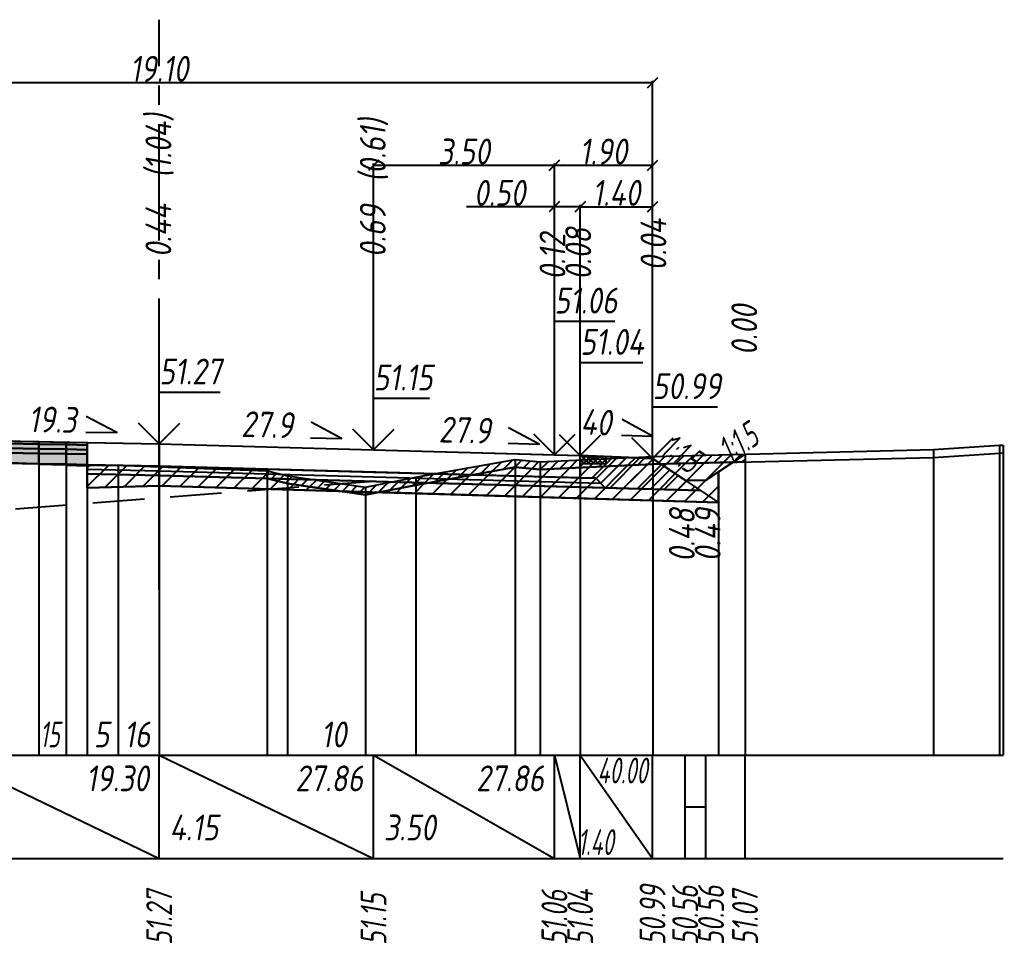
# Model space of a CAD drawing. Extents: x -717 to 1451, y -133302 to 233.
# Drawn here: x 159.7 to 254.9, y -83175.2 to -83085.9 of the extents above; entities that cross this region are included whole.
import ezdxf
from ezdxf.enums import TextEntityAlignment as Align

# ---------------------------------------------------------------- set-up
doc = ezdxf.new("R2010")
doc.units = 0
doc.linetypes.add('осевая2', pattern=[1.125, 0.75, -0.125, 0.125, -0.125])
doc.linetypes.add('штриховая', pattern=[0.75, 0.5, -0.25])
for name, color, linetype in [('Интерполированный поперечник', 2, 'Continuous'), ('Код_514', 1, 'Continuous'), ('Контур_0', 7, 'Continuous'), ('Контур_2521', 7, 'Continuous'), ('Контур_2564', 7, 'Continuous'), ('Контур_2660', 7, 'Continuous'), ('Контур_2665', 7, 'Continuous'), ('Контур_400', 7, 'Continuous'), ('Контур_508', 7, 'Continuous'), ('Контур_512', 7, 'Continuous'), ('Контур_513', 7, 'Continuous'), ('Красный поперечник', 1, 'Continuous'), ('Объём_2501', 7, 'Continuous'), ('Объём_2564', 7, 'Continuous'), ('Объём_2650', 7, 'Continuous'), ('Объём_2660', 7, 'Continuous'), ('Объём_2661', 7, 'Continuous'), ('Объём_2662', 7, 'Continuous'), ('Объём_2663', 7, 'Continuous'), ('Объём_2664', 7, 'Continuous'), ('Объём_2665', 7, 'Continuous'), ('Объём_2666', 7, 'Continuous'), ('Объём_2753', 7, 'Continuous'), ('Ось', 1, 'осевая2'), ('Откосы', 7, 'Continuous'), ('Отметки покрытия', 7, 'Continuous'), ('Рабочие отметки', 7, 'Continuous'), ('Рабочие отметки доп.', 7, 'Continuous'), ('Слои выравнивания', 7, 'Continuous'), ('Таблица', 7, 'Continuous'), ('Уклоны проезжей части', 7, 'Continuous'), ('Черный поперечник', 3, 'Continuous')]:
    doc.layers.add(name, color=color, linetype=linetype)
for name, color, linetype, true_color in [('Контур_2540', 2, 'Continuous', 0xffff00), ('Контур_2560', 2, 'Continuous', 0xffff00), ('Контур_2561', 7, 'Continuous', 0xff8040), ('Контур_2562', 3, 'Continuous', 0x00ff00), ('Контур_2563', 7, 'Continuous', 0xff8000), ('Контур_2570', 7, 'Continuous', 0x80ff00), ('Контур_2725', 7, 'Continuous', 0x323232), ('Контур_2736', 4, 'Continuous', 0x00ffff), ('Контур_2760', 7, 'Continuous', 0x323232), ('Контур_2761', 7, 'Continuous', 0x323232), ('Контур_2762', 7, 'Continuous', 0x323232), ('Контур_2763', 7, 'Continuous', 0x323232), ('Контур_2764', 7, 'Continuous', 0x323232), ('Контур_2765', 7, 'Continuous', 0x323232), ('Контур_402', 7, 'Continuous', 0xff6464), ('Контур_703', 4, 'Continuous', 0x00ffff), ('Контур_707', 4, 'Continuous', 0x00ffff), ('Контур_720', 131, 'Continuous', 0xaaffff), ('Объём_2500', 7, 'Continuous', 0xc0c0c0), ('Объём_2520', 7, 'Continuous', 0x80ffff), ('Объём_2540', 2, 'Continuous', 0xffff00), ('Объём_2560', 2, 'Continuous', 0xffff00), ('Объём_2561', 7, 'Continuous', 0xff8040), ('Объём_2562', 3, 'Continuous', 0x00ff00), ('Объём_2563', 7, 'Continuous', 0xff8000), ('Объём_2570', 7, 'Continuous', 0x80ff00), ('Объём_2580', 3, 'Continuous', 0x00ff00), ('Объём_2600', 7, 'Continuous', 0x808000), ('Объём_2746', 2, 'Continuous', 0xffff00)]:
    doc.layers.add(name, color=color, linetype=linetype, true_color=true_color)
doc.styles.get("Standard").update_dxf_attribs({"font": 'txt', "height": 2.5})
doc.styles.add('М', font='romand.shx', dxfattribs={"width": 0.8, "oblique": 10, "height": 2.5})
doc.dimstyles.get("Standard").update_dxf_attribs({"dimtxt": 0.18, "dimasz": 0.18, "dimexe": 0.18, "dimexo": 0.0625, "dimgap": 0.09, "dimtad": 0, "dimtih": 1, "dimtoh": 1, "dimdec": 4, "dimzin": 0, "dimdsep": 46, "dimtxsty": 'Standard', "dimcen": 0.09, "dimadec": 0, "dimazin": 0, "dimtfac": 1, "dimtdec": 4, "dimtofl": 0, "dimtmove": 0, "dimatfit": 3, "dimfxl": 1, "dimtolj": 1, "dimtzin": 0, "dimarcsym": 0})

# ---------------------------------------------------------------- blocks, each defined once
blk = doc.blocks.new('_Oblique')
at = {"color": 0, "linetype": 'ByBlock', "lineweight": -2}
blk.add_line((-0.5, -0.5), (0.5, 0.5), dxfattribs=at)
blk = doc.blocks.new('*D3299')
at = {"color": 0, "lineweight": -2, "transparency": 16777216}
for p, q in [((213.96, -83128.023), (213.96, -83103.77)), ((213.96, -83103.95), (220.96, -83103.95)), ((220.96, -83128.303), (220.96, -83103.77))]:
    blk.add_line(p, q, dxfattribs=at)
at = {"layer": 'Defpoints', "color": 0, "transparency": 16777216}
for p in [(220.96, -83103.95), (213.96, -83128.086), (220.96, -83128.366)]:
    blk.add_point(p, dxfattribs=at)
at = {"color": 0, "lineweight": -2, "transparency": 16777216, "rotation": 180}
blk.add_blockref('_Oblique', (213.96, -83103.95), dxfattribs=at)
at = {"color": 0, "lineweight": -2, "transparency": 16777216}
blk.add_blockref('_Oblique', (220.96, -83103.95), dxfattribs=at)
at = {"color": 0, "transparency": 16777216, "insert": (217.46, -83102.61), "char_height": 2.5, "width": 0.69, "attachment_point": 5, "style": 'М'}
blk.add_mtext('\\A1;1.40', dxfattribs=at)
blk = doc.blocks.new('*D3301')
at = {"color": 0, "lineweight": -2, "transparency": 16777216}
for p, q in [((211.46, -83103.95), (202.94, -83103.95)), ((211.46, -83127.954), (211.46, -83103.77)), ((213.96, -83103.95), (211.46, -83103.95)), ((213.96, -83128.023), (213.96, -83103.77))]:
    blk.add_line(p, q, dxfattribs=at)
at = {"layer": 'Defpoints', "color": 0, "transparency": 16777216}
for p in [(213.96, -83103.95), (211.46, -83128.016), (213.96, -83128.086)]:
    blk.add_point(p, dxfattribs=at)
at = {"color": 0, "lineweight": -2, "transparency": 16777216, "rotation": 180}
blk.add_blockref('_Oblique', (211.46, -83103.95), dxfattribs=at)
at = {"color": 0, "lineweight": -2, "transparency": 16777216}
blk.add_blockref('_Oblique', (213.96, -83103.95), dxfattribs=at)
at = {"color": 0, "transparency": 16777216, "insert": (206.166, -83102.61), "char_height": 2.5, "width": 0.72, "attachment_point": 5, "style": 'М'}
blk.add_mtext('\\A1;0.50', dxfattribs=at)
blk = doc.blocks.new('*D3303')
at = {"color": 0, "lineweight": -2, "transparency": 16777216}
for p, q in [((193.96, -83127.466), (193.96, -83099.77)), ((211.46, -83099.95), (193.96, -83099.95)), ((211.46, -83127.954), (211.46, -83099.77))]:
    blk.add_line(p, q, dxfattribs=at)
at = {"layer": 'Defpoints', "color": 0, "transparency": 16777216}
for p in [(193.96, -83099.95), (193.96, -83127.529), (211.46, -83128.016)]:
    blk.add_point(p, dxfattribs=at)
at = {"color": 0, "lineweight": -2, "transparency": 16777216, "rotation": 180}
blk.add_blockref('_Oblique', (193.96, -83099.95), dxfattribs=at)
at = {"color": 0, "lineweight": -2, "transparency": 16777216}
blk.add_blockref('_Oblique', (211.46, -83099.95), dxfattribs=at)
at = {"color": 0, "transparency": 16777216, "insert": (202.71, -83098.61), "char_height": 2.5, "width": 0.75, "attachment_point": 5, "style": 'М'}
blk.add_mtext('\\A1;3.50', dxfattribs=at)
blk = doc.blocks.new('*D3304')
at = {"color": 0, "lineweight": -2, "transparency": 16777216}
for p, q in [((211.46, -83127.954), (211.46, -83099.77)), ((220.96, -83099.95), (211.46, -83099.95)), ((220.96, -83128.303), (220.96, -83099.77))]:
    blk.add_line(p, q, dxfattribs=at)
at = {"layer": 'Defpoints', "color": 0, "transparency": 16777216}
for p in [(211.46, -83099.95), (211.46, -83128.016), (220.96, -83128.366)]:
    blk.add_point(p, dxfattribs=at)
at = {"color": 0, "lineweight": -2, "transparency": 16777216, "rotation": 180}
blk.add_blockref('_Oblique', (211.46, -83099.95), dxfattribs=at)
at = {"color": 0, "lineweight": -2, "transparency": 16777216}
blk.add_blockref('_Oblique', (220.96, -83099.95), dxfattribs=at)
at = {"color": 0, "transparency": 16777216, "insert": (216.21, -83098.61), "char_height": 2.5, "width": 0.69, "attachment_point": 5, "style": 'М'}
blk.add_mtext('\\A1;1.90', dxfattribs=at)
blk = doc.blocks.new('*D3306')
at = {"color": 0, "lineweight": -2, "transparency": 16777216}
for p, q in [((125.46, -83126.382), (125.46, -83091.77)), ((220.96, -83128.303), (220.96, -83091.77)), ((125.46, -83091.95), (220.96, -83091.95))]:
    blk.add_line(p, q, dxfattribs=at)
at = {"layer": 'Defpoints', "color": 0, "transparency": 16777216}
for p in [(220.96, -83091.95), (125.46, -83126.444), (220.96, -83128.366)]:
    blk.add_point(p, dxfattribs=at)
at = {"color": 0, "lineweight": -2, "transparency": 16777216, "rotation": 180}
blk.add_blockref('_Oblique', (125.46, -83091.95), dxfattribs=at)
at = {"color": 0, "lineweight": -2, "transparency": 16777216}
blk.add_blockref('_Oblique', (220.96, -83091.95), dxfattribs=at)
at = {"color": 0, "transparency": 16777216, "insert": (173.21, -83090.61), "char_height": 2.5, "width": 0.81, "attachment_point": 5, "style": 'М'}
blk.add_mtext('\\A1;19.10', dxfattribs=at)

msp = doc.modelspace()

# ---------------------------------------------------------------- hatches: boundary and pattern name
h = msp.add_hatch()
h.set_pattern_fill('ANSI37', color=256, scale=0.1)
h.set_pattern_definition([(45, (215.2104, -83128.2737), (-0.22451, 0.22451), []), (135, (215.2104, -83128.2737), (-0.22451, -0.22451), [])])
h.paths.add_polyline_path([(213.96, -83128.024), (213.96, -83128.777), (216.466, -83128.777), (216.461, -83128.123), (215.203, -83128.274)])
at = {"layer": 'Объём_2563'}
h = msp.add_hatch(dxfattribs=at)
h.set_pattern_fill('ANSI31', color=256, scale=0.3)
h.paths.add_polyline_path([(215.46, -83130.215), (213.96, -83130.173), (213.96, -83128.777), (216.466, -83128.777), (216.461, -83128.123), (220.96, -83128.303), (225.601, -83131.398), (216.386, -83131.141)])
at = {"layer": 'Объём_2570'}
h = msp.add_hatch(dxfattribs=at)
h.set_pattern_fill('ANSI31', color=256, scale=0.2)
h.paths.add_polyline_path([(229.918, -83128.637), (221.005, -83128.85), (210.099, -83129.374), (207.656, -83129.161), (198.043, -83130.875), (193.166, -83131.834), (185.641, -83130.732), (183.665, -83130.243), (183.665, -83129.493), (185.641, -83129.982), (193.166, -83131.084), (198.043, -83130.125), (207.656, -83128.411), (210.099, -83128.624), (221.005, -83128.1), (229.918, -83127.887)])
at = {"layer": 'Объём_2600'}
h = msp.add_hatch(dxfattribs=at)
h.set_pattern_fill('HONEY', color=5, scale=0.3)
h.paths.add_polyline_path([(228.751, -83128.665), (229.918, -83127.887), (229.918, -83128.637)])
h = msp.add_hatch(dxfattribs=at)
h.set_pattern_fill('ANSI31', color=6, scale=0.4)
h.paths.add_polyline_path([(210.099, -83129.374), (221.005, -83128.85), (228.751, -83128.665), (227.348, -83129.6), (227.348, -83132.562), (194.479, -83131.576), (198.043, -83130.875), (207.656, -83129.161)])
h = msp.add_hatch(dxfattribs=at)
h.set_pattern_fill('ANSI31', color=6, scale=0.4)
h.paths.add_polyline_path([(166.251, -83131.147), (166.251, -83128.993), (169.237, -83128.959), (173.21, -83129.106), (173.21, -83130.938)])
h = msp.add_hatch(dxfattribs=at)
h.set_pattern_fill('ANSI31', color=6, scale=0.4)
h.paths.add_polyline_path([(173.21, -83130.938), (173.21, -83129.106), (183.665, -83129.493), (183.665, -83130.243), (185.641, -83130.732), (190.613, -83131.46)])
h = msp.add_hatch(dxfattribs=at)
h.set_pattern_fill('HONEY', color=5, scale=0.3)
h.paths.add_polyline_path([(193.166, -83131.834), (190.613, -83131.46), (194.479, -83131.576)])
at = {"layer": 'Слои выравнивания'}
for color, points in [(2, [(134.96, -83126.15), (134.96, -83126.4), (161.57, -83126.913), (161.57, -83126.663)]), (3, [(134.96, -83126.4), (134.96, -83126.85), (161.57, -83127.363), (161.57, -83126.913)]), (4, [(134.96, -83126.85), (134.96, -83127.3), (161.57, -83127.813), (161.57, -83127.363)]), (2, [(161.57, -83126.663), (164.202, -83126.714), (164.202, -83126.964), (161.57, -83126.913)]), (3, [(161.57, -83126.913), (164.202, -83126.964), (164.202, -83127.414), (161.57, -83127.363)]), (2, [(164.202, -83126.714), (166.251, -83126.754), (166.251, -83127.004), (164.202, -83126.964)]), (3, [(164.202, -83126.964), (166.251, -83127.004), (166.251, -83127.454), (164.202, -83127.414)]), (5, [(134.96, -83127.3), (134.96, -83128.3), (161.57, -83128.813), (161.57, -83127.813)]), (4, [(161.57, -83127.363), (164.202, -83127.414), (164.202, -83127.864), (161.57, -83127.813)]), (5, [(161.57, -83127.813), (164.202, -83127.864), (164.202, -83128.864), (161.57, -83128.813)]), (4, [(164.202, -83127.414), (166.251, -83127.454), (166.251, -83127.904), (164.202, -83127.864)]), (5, [(164.202, -83127.864), (166.251, -83127.904), (166.251, -83128.904), (164.202, -83128.864)]), (7, [(161.57, -83128.813), (164.202, -83128.864), (164.202, -83128.914), (161.57, -83128.863)]), (7, [(164.202, -83128.864), (166.251, -83128.904), (166.251, -83128.954), (164.202, -83128.914)]), (6, [(164.202, -83128.914), (166.251, -83128.954), (166.251, -83129.004), (164.202, -83128.964)])]:
    msp.add_hatch(color=color, dxfattribs=at).paths.add_polyline_path(points)

# ---------------------------------------------------------------- linework, layer by layer
msp.add_lwpolyline([(213.96, -83128.024), (213.96, -83128.777), (216.466, -83128.777), (216.461, -83128.123), (215.203, -83128.274), (213.96, -83128.024)])
at = {"layer": 'Интерполированный поперечник', "linetype": 'штриховая', "ltscale": 10, "flags": 128}
msp.add_lwpolyline([(84.532, -83138.926), (193.96, -83130.495)], dxfattribs=at)
at = {"layer": 'Код_514'}
for p, q in [((152.46, -83157), (173.21, -83167)), ((173.21, -83167), (173.21, -83157)), ((173.21, -83157), (193.96, -83167)), ((193.96, -83167), (193.96, -83157)), ((193.96, -83157), (211.46, -83167)), ((211.46, -83167), (211.46, -83157)), ((211.46, -83157), (213.96, -83167)), ((213.96, -83167), (213.96, -83157)), ((213.96, -83157), (220.96, -83167)), ((220.96, -83167), (220.96, -83157)), ((224.127, -83167), (224.127, -83157)), ((226.127, -83167), (226.127, -83157)), ((229.918, -83167), (229.918, -83157)), ((224.127, -83162), (226.127, -83162))]:
    msp.add_line(p, q, dxfattribs=at)
at = {"layer": 'Контур_0', "color": 18, "true_color": 0x000000, "flags": 128}
for points in [[(166.251, -83126.754), (173.21, -83126.888), (173.21, -83129.038), (166.251, -83128.904), (166.251, -83126.754), (166.251, -83126.754)], [(193.96, -83127.466), (213.96, -83128.023), (213.96, -83130.173), (173.21, -83129.038), (173.21, -83126.888), (193.96, -83127.466), (193.96, -83127.466)], [(166.251, -83128.904), (173.21, -83129.038), (173.21, -83129.938), (166.251, -83129.804), (166.251, -83128.904), (166.251, -83128.904)], [(193.96, -83129.616), (215.46, -83130.215), (216.386, -83131.141), (173.21, -83129.938), (173.21, -83129.038), (193.96, -83129.616), (193.96, -83129.616)], [(213.96, -83130.173), (215.46, -83130.215), (216.386, -83131.141), (225.601, -83131.398)]]:
    msp.add_lwpolyline(points, dxfattribs=at)
at = {"layer": 'Контур_2521', "color": 18, "true_color": 0x000000, "flags": 128}
for points in [[(166.251, -83129.354), (173.21, -83129.488)], [(173.21, -83129.488), (215.923, -83130.678)]]:
    msp.add_lwpolyline(points, dxfattribs=at)
at = {"layer": 'Контур_2540', "flags": 128}
for points in [[(166.251, -83129.804), (173.21, -83129.938), (173.21, -83130.938), (166.251, -83131.147), (166.251, -83129.804), (166.251, -83129.804)], [(173.21, -83130.938), (173.21, -83129.938), (225.601, -83131.398), (227.348, -83132.562), (173.21, -83130.938), (173.21, -83130.938)]]:
    msp.add_lwpolyline(points, dxfattribs=at)
at = {"layer": 'Контур_2560', "flags": 128}
msp.add_lwpolyline([(213.96, -83128.023), (220.96, -83128.303), (220.96, -83128.303), (220.96, -83128.303)], dxfattribs=at)
at = {"layer": 'Контур_2561', "flags": 128}
msp.add_lwpolyline([(213.96, -83128.023), (213.96, -83128.023), (220.96, -83128.303), (220.96, -83128.303), (213.96, -83128.023)], dxfattribs=at)
at = {"layer": 'Контур_2562', "flags": 128}
msp.add_lwpolyline([(220.96, -83128.303), (220.96, -83128.303), (220.96, -83128.303), (220.96, -83128.303), (220.96, -83128.303)], dxfattribs=at)
at = {"layer": 'Контур_2563', "flags": 128}
msp.add_lwpolyline([(215.46, -83130.215), (213.96, -83130.173), (213.96, -83128.023), (220.96, -83128.303), (225.601, -83131.398), (216.386, -83131.141), (215.46, -83130.215), (215.46, -83130.215)], dxfattribs=at)
at = {"layer": 'Контур_2564', "flags": 128}
msp.add_lwpolyline([(213.96, -83128.023), (220.96, -83128.303)], dxfattribs=at)
at = {"layer": 'Контур_2570', "flags": 128}
msp.add_lwpolyline([(84.532, -83135.14), (97.372, -83129.417), (97.372, -83128.667), (115.223, -83127.555), (117.646, -83127.399), (120.967, -83127.456), (143.49, -83128.108), (146.079, -83128.22), (166.251, -83128.993), (169.237, -83128.959), (173.21, -83129.106), (183.665, -83129.493), (183.665, -83130.243), (185.641, -83130.732), (193.166, -83131.834), (198.043, -83130.875), (207.656, -83129.161), (210.099, -83129.374), (221.005, -83128.85), (248.156, -83128.2), (254.532, -83127.776), (254.918, -83127.758)], dxfattribs=at)
at = {"layer": 'Контур_2660', "flags": 128}
for points in [[(166.251, -83131.147), (173.21, -83130.938)], [(173.21, -83130.938), (227.348, -83132.562)]]:
    msp.add_lwpolyline(points, dxfattribs=at)
at = {"layer": 'Контур_2665', "flags": 128}
msp.add_lwpolyline([(220.96, -83128.303), (220.96, -83128.303)], dxfattribs=at)
at = {"layer": 'Контур_2725', "flags": 128}
msp.add_lwpolyline([(132.46, -83128.252), (134.96, -83128.3), (143.49, -83128.464), (146.079, -83128.514), (152.46, -83128.638), (161.57, -83128.813), (161.57, -83128.863), (164.202, -83128.914), (164.202, -83128.964), (166.251, -83129.004)], dxfattribs=at)
at = {"layer": 'Контур_2736', "flags": 128}
msp.add_lwpolyline([(220.96, -83128.303), (220.96, -83128.303)], dxfattribs=at)
at = {"layer": 'Контур_2760', "flags": 128}
msp.add_lwpolyline([(134.96, -83126.15), (134.96, -83126.15), (143.49, -83126.314), (146.079, -83126.364), (152.46, -83126.488), (161.57, -83126.663), (164.202, -83126.714), (166.251, -83126.754)], dxfattribs=at)
at = {"layer": 'Контур_2761', "flags": 128}
msp.add_lwpolyline([(134.96, -83126.4), (143.49, -83126.564), (146.079, -83126.614), (152.46, -83126.738), (161.57, -83126.913), (164.202, -83126.964), (166.251, -83127.004)], dxfattribs=at)
at = {"layer": 'Контур_2762', "flags": 128}
msp.add_lwpolyline([(134.96, -83126.85), (143.49, -83127.014), (146.079, -83127.064), (152.46, -83127.188), (161.57, -83127.363), (164.202, -83127.414), (166.251, -83127.454)], dxfattribs=at)
at = {"layer": 'Контур_2763', "flags": 128}
msp.add_lwpolyline([(134.96, -83127.3), (143.49, -83127.464), (146.079, -83127.514), (152.46, -83127.638), (161.57, -83127.813), (164.202, -83127.864), (166.251, -83127.904)], dxfattribs=at)
at = {"layer": 'Контур_2764', "flags": 128}
msp.add_lwpolyline([(161.57, -83128.813), (164.202, -83128.864), (166.251, -83128.904)], dxfattribs=at)
at = {"layer": 'Контур_2765', "flags": 128}
msp.add_lwpolyline([(164.202, -83128.914), (166.251, -83128.954)], dxfattribs=at)
at = {"layer": 'Контур_400', "flags": 128}
for points in [[(134.96, -83126.15), (134.96, -83126.15), (134.96, -83126.15), (134.96, -83126.15), (134.96, -83126.15), (134.96, -83126.15), (134.96, -83126.15), (152.46, -83126.488), (173.21, -83126.888)], [(173.21, -83126.888), (193.96, -83127.466), (211.46, -83127.954), (211.46, -83127.954), (211.46, -83127.954), (211.46, -83127.954), (211.46, -83127.954), (211.46, -83127.954), (213.96, -83128.023)]]:
    msp.add_lwpolyline(points, dxfattribs=at)
at = {"layer": 'Контур_402', "flags": 128}
msp.add_lwpolyline([(116.053, -83132.653), (132.46, -83132.16), (132.46, -83128.252), (161.57, -83128.813), (161.57, -83128.863), (164.202, -83128.914), (164.202, -83128.964), (166.251, -83129.004), (166.251, -83131.147), (173.21, -83130.938), (227.348, -83132.562)], dxfattribs=at)
at = {"layer": 'Контур_508', "flags": 128}
msp.add_lwpolyline([(109.532, -83137), (116.053, -83132.653), (132.46, -83132.16), (132.46, -83128.252), (161.57, -83128.813), (161.57, -83128.863), (164.202, -83128.914), (164.202, -83128.964), (166.251, -83129.004), (166.251, -83131.147), (173.21, -83130.938), (227.348, -83132.562), (227.348, -83129.6), (229.918, -83127.887)], dxfattribs=at)
at = {"layer": 'Контур_512', "flags": 128}
msp.add_lwpolyline([(166.251, -83131.147), (173.21, -83130.938), (227.348, -83132.562), (227.348, -83129.6), (229.918, -83127.887)], dxfattribs=at)
at = {"layer": 'Контур_513', "flags": 128}
msp.add_lwpolyline([(109.532, -83137), (116.053, -83132.653), (132.46, -83132.16), (132.46, -83128.252), (161.57, -83128.813), (161.57, -83128.863), (164.202, -83128.914), (164.202, -83128.964), (166.251, -83129.004), (166.251, -83131.147), (173.21, -83130.938), (227.348, -83132.562), (227.348, -83129.6), (229.918, -83127.887)], dxfattribs=at)
at = {"layer": 'Контур_703', "flags": 128}
for points in [[(220.96, -83128.303), (220.96, -83128.303)], [(220.96, -83128.303), (224.127, -83130.414)], [(220.96, -83128.303), (224.127, -83130.414)]]:
    msp.add_lwpolyline(points, dxfattribs=at)
at = {"layer": 'Контур_707', "flags": 128}
for points in [[(226.127, -83130.414), (229.294, -83128.303), (229.294, -83128.303), (229.918, -83127.887)], [(229.294, -83128.303), (229.294, -83128.303), (229.918, -83127.887)], [(226.127, -83130.414), (229.294, -83128.303)]]:
    msp.add_lwpolyline(points, dxfattribs=at)
at = {"layer": 'Контур_720', "flags": 128}
msp.add_lwpolyline([(224.127, -83130.414), (226.127, -83130.414)], dxfattribs=at)
at = {"layer": 'Красный поперечник'}
for p, q in [((152.46, -83126.488), (173.21, -83126.888)), ((173.21, -83126.888), (193.96, -83127.466)), ((193.96, -83127.466), (211.46, -83127.954)), ((211.46, -83127.954), (213.96, -83128.023)), ((226.127, -83130.414), (229.918, -83127.887)), ((229.918, -83127.887), (229.918, -83157)), ((213.96, -83128.023), (220.96, -83128.303)), ((220.96, -83128.303), (224.127, -83130.414)), ((227.348, -83129.6), (227.348, -83157)), ((224.127, -83130.414), (226.127, -83130.414)), ((166.251, -83131.147), (166.251, -83157)), ((173.21, -83130.938), (173.21, -83157)), ((227.348, -83132.562), (227.348, -83157))]:
    msp.add_line(p, q, dxfattribs=at)
at = {"layer": 'Объём_2500', "color": 18, "true_color": 0x000000, "flags": 128}
for points in [[(166.251, -83126.754), (173.21, -83126.888), (173.21, -83129.038), (166.251, -83128.904), (166.251, -83126.754), (166.251, -83126.754)], [(193.96, -83127.466), (213.96, -83128.023), (213.96, -83130.173), (173.21, -83129.038), (173.21, -83126.888), (193.96, -83127.466), (193.96, -83127.466)]]:
    msp.add_lwpolyline(points, dxfattribs=at)
at = {"layer": 'Объём_2501', "flags": 128}
for points in [[(134.96, -83126.15), (134.96, -83126.15), (134.96, -83126.15), (134.96, -83126.15), (134.96, -83126.15), (134.96, -83126.15), (134.96, -83126.15), (152.46, -83126.488), (173.21, -83126.888)], [(173.21, -83126.888), (193.96, -83127.466), (211.46, -83127.954), (211.46, -83127.954), (211.46, -83127.954), (211.46, -83127.954), (211.46, -83127.954), (211.46, -83127.954), (213.96, -83128.023)]]:
    msp.add_lwpolyline(points, dxfattribs=at)
at = {"layer": 'Объём_2520', "color": 250, "flags": 128}
for points in [[(166.251, -83128.904), (173.21, -83129.038), (173.21, -83129.938), (166.251, -83129.804), (166.251, -83128.904), (166.251, -83128.904)], [(193.96, -83129.616), (215.46, -83130.215), (216.386, -83131.141), (173.21, -83129.938), (173.21, -83129.038), (193.96, -83129.616), (193.96, -83129.616)]]:
    msp.add_lwpolyline(points, dxfattribs=at)
at = {"layer": 'Объём_2540', "flags": 128}
for points in [[(166.251, -83129.804), (173.21, -83129.938), (173.21, -83130.938), (166.251, -83131.147), (166.251, -83129.804), (166.251, -83129.804)], [(173.21, -83130.938), (173.21, -83129.938), (225.601, -83131.398), (227.348, -83132.562), (173.21, -83130.938), (173.21, -83130.938)]]:
    msp.add_lwpolyline(points, dxfattribs=at)
at = {"layer": 'Объём_2560', "flags": 128}
msp.add_lwpolyline([(213.96, -83128.023), (220.96, -83128.303), (220.96, -83128.303), (220.96, -83128.303)], dxfattribs=at)
at = {"layer": 'Объём_2561', "flags": 128}
msp.add_lwpolyline([(213.96, -83128.023), (213.96, -83128.023), (220.96, -83128.303), (220.96, -83128.303), (213.96, -83128.023)], dxfattribs=at)
at = {"layer": 'Объём_2562', "flags": 128}
msp.add_lwpolyline([(220.96, -83128.303), (220.96, -83128.303), (220.96, -83128.303), (220.96, -83128.303), (220.96, -83128.303)], dxfattribs=at)
at = {"layer": 'Объём_2563', "color": 250, "flags": 128}
msp.add_lwpolyline([(215.46, -83130.215), (213.96, -83130.173), (213.96, -83128.777), (216.466, -83128.777), (216.461, -83128.123), (220.96, -83128.303), (225.601, -83131.398), (216.386, -83131.141), (215.46, -83130.215), (215.46, -83130.215)], dxfattribs=at)
at = {"layer": 'Объём_2564', "flags": 128}
msp.add_lwpolyline([(213.96, -83128.023), (220.96, -83128.303)], dxfattribs=at)
at = {"layer": 'Объём_2570', "flags": 128}
msp.add_lwpolyline([(229.918, -83128.637), (221.005, -83128.85), (210.099, -83129.374), (207.656, -83129.161), (198.043, -83130.875), (193.166, -83131.834), (185.641, -83130.732), (183.665, -83130.243), (183.665, -83129.493), (185.641, -83129.982), (193.166, -83131.084), (198.043, -83130.125), (207.656, -83128.411), (210.099, -83128.624), (221.005, -83128.1), (229.918, -83127.887), (229.918, -83128.637), (229.918, -83128.637)], dxfattribs=at)
at = {"layer": 'Объём_2580', "flags": 128}
msp.add_lwpolyline([(229.294, -83128.303), (229.294, -83128.303), (229.918, -83127.887)], dxfattribs=at)
at = {"layer": 'Объём_2600', "color": 5, "flags": 128}
for points in [[(228.751, -83128.665), (229.918, -83127.887), (229.918, -83128.637), (228.751, -83128.665), (228.751, -83128.665)], [(193.166, -83131.834), (190.613, -83131.46), (194.479, -83131.576), (193.166, -83131.834), (193.166, -83131.834)]]:
    msp.add_lwpolyline(points, dxfattribs=at)
at = {"layer": 'Объём_2650', "color": 6, "flags": 128}
for points in [[(210.099, -83129.374), (221.005, -83128.85), (228.751, -83128.665), (227.348, -83129.6), (227.348, -83132.562), (194.479, -83131.576), (198.043, -83130.875), (207.656, -83129.161), (210.099, -83129.374), (210.099, -83129.374)], [(166.251, -83131.147), (166.251, -83128.993), (169.237, -83128.959), (173.21, -83129.106), (173.21, -83130.938), (166.251, -83131.147), (166.251, -83131.147)], [(173.21, -83130.938), (173.21, -83129.106), (183.665, -83129.493), (183.665, -83130.243), (185.641, -83130.732), (190.613, -83131.46), (173.21, -83130.938), (173.21, -83130.938)]]:
    msp.add_lwpolyline(points, dxfattribs=at)
at = {"layer": 'Объём_2660', "flags": 128}
for points in [[(166.251, -83131.147), (173.21, -83130.938)], [(173.21, -83130.938), (227.348, -83132.562)]]:
    msp.add_lwpolyline(points, dxfattribs=at)
at = {"layer": 'Объём_2661', "flags": 128}
msp.add_lwpolyline([(220.96, -83128.303), (224.127, -83130.414)], dxfattribs=at)
at = {"layer": 'Объём_2662', "flags": 128}
msp.add_lwpolyline([(226.127, -83130.414), (229.294, -83128.303), (229.918, -83127.887)], dxfattribs=at)
at = {"layer": 'Объём_2663', "flags": 128}
msp.add_lwpolyline([(224.127, -83130.414), (226.127, -83130.414)], dxfattribs=at)
at = {"layer": 'Объём_2664', "flags": 128}
msp.add_lwpolyline([(224.127, -83130.414), (226.127, -83130.414)], dxfattribs=at)
at = {"layer": 'Объём_2665', "flags": 128}
msp.add_lwpolyline([(220.96, -83128.303), (220.96, -83128.303)], dxfattribs=at)
at = {"layer": 'Объём_2666', "flags": 128}
msp.add_lwpolyline([(220.96, -83128.303), (220.96, -83128.303)], dxfattribs=at)
at = {"layer": 'Объём_2746', "flags": 128}
for points in [[(224.127, -83130.414), (226.127, -83130.414), (227.348, -83129.6), (227.348, -83132.562), (194.479, -83131.576), (198.043, -83130.875), (207.656, -83129.161), (210.099, -83129.374), (221.005, -83128.85), (221.754, -83128.832), (224.127, -83130.414), (224.127, -83130.414)], [(190.613, -83131.46), (173.21, -83130.938), (166.251, -83131.147), (166.251, -83128.993), (169.237, -83128.959), (183.665, -83129.493), (183.665, -83130.243), (185.641, -83130.732), (190.613, -83131.46), (190.613, -83131.46)]]:
    msp.add_lwpolyline(points, dxfattribs=at)
at = {"layer": 'Объём_2753', "flags": 128}
msp.add_lwpolyline([(166.251, -83126.754), (166.251, -83126.754)], dxfattribs=at)
at = {"layer": 'Ось', "ltscale": 15}
msp.add_line((173.21, -83140.971), (173.21, -83085.859), dxfattribs=at)
at = {"layer": 'Отметки покрытия', "color": 1}
for p, q in [((211.46, -83127.954), (211.46, -83115.023)), ((211.46, -83115.023), (217.31, -83115.023)), ((213.96, -83128.023), (213.96, -83119.023)), ((213.96, -83119.023), (220.01, -83119.023)), ((173.21, -83126.888), (173.21, -83121.888)), ((173.21, -83121.888), (179.11, -83121.888)), ((193.96, -83127.466), (193.96, -83122.466)), ((193.96, -83122.466), (199.36, -83122.466)), ((220.96, -83128.303), (220.96, -83123.303)), ((220.96, -83123.303), (227.26, -83123.303)), ((173.21, -83126.888), (171.21, -83124.888)), ((173.21, -83126.888), (175.21, -83124.888)), ((193.96, -83127.466), (191.96, -83125.466)), ((193.96, -83127.466), (195.96, -83125.466)), ((211.46, -83127.954), (209.46, -83125.954)), ((211.46, -83127.954), (213.46, -83125.954)), ((213.96, -83128.023), (211.96, -83126.023)), ((213.96, -83128.023), (215.96, -83126.023)), ((220.96, -83128.303), (218.96, -83126.303)), ((220.96, -83128.303), (222.96, -83126.303))]:
    msp.add_line(p, q, dxfattribs=at)
at = {"layer": 'Слои выравнивания'}
for p, q in [((161.57, -83126.663), (161.57, -83157)), ((161.57, -83126.663), (161.57, -83157)), ((164.202, -83126.714), (164.202, -83157)), ((164.202, -83126.714), (164.202, -83157)), ((166.251, -83126.754), (166.251, -83157)), ((213.96, -83128.023), (213.96, -83157))]:
    msp.add_line(p, q, dxfattribs=at)
at = {"layer": 'Слои выравнивания', "color": 2, "flags": 128}
msp.add_lwpolyline([(134.96, -83126.15), (143.49, -83126.314), (146.079, -83126.364), (152.46, -83126.488), (161.57, -83126.663), (161.57, -83126.913), (152.46, -83126.738), (146.079, -83126.614), (143.49, -83126.564), (134.96, -83126.4)], dxfattribs=at)
at = {"layer": 'Слои выравнивания', "color": 3, "flags": 128}
msp.add_lwpolyline([(134.96, -83126.4), (143.49, -83126.564), (146.079, -83126.614), (152.46, -83126.738), (161.57, -83126.913), (161.57, -83127.363), (152.46, -83127.188), (146.079, -83127.064), (143.49, -83127.014), (134.96, -83126.85)], dxfattribs=at)
at = {"layer": 'Слои выравнивания', "color": 4, "flags": 128}
msp.add_lwpolyline([(134.96, -83126.85), (143.49, -83127.014), (146.079, -83127.064), (152.46, -83127.188), (161.57, -83127.363), (161.57, -83127.813), (152.46, -83127.638), (146.079, -83127.514), (143.49, -83127.464), (134.96, -83127.3)], dxfattribs=at)
at = {"layer": 'Слои выравнивания', "color": 2, "flags": 128}
for points in [[(161.57, -83126.663), (161.57, -83126.913)], [(161.57, -83126.663), (164.202, -83126.714), (164.202, -83126.964), (161.57, -83126.913)], [(164.202, -83126.714), (164.202, -83126.964)], [(164.202, -83126.714), (166.251, -83126.754), (166.251, -83127.004), (164.202, -83126.964)]]:
    msp.add_lwpolyline(points, close=True, dxfattribs=at)
at = {"layer": 'Слои выравнивания', "color": 3, "flags": 128}
for points in [[(161.57, -83126.913), (161.57, -83127.363)], [(161.57, -83126.913), (164.202, -83126.964), (164.202, -83127.414), (161.57, -83127.363)], [(164.202, -83126.964), (164.202, -83127.414)], [(164.202, -83126.964), (166.251, -83127.004), (166.251, -83127.454), (164.202, -83127.414)]]:
    msp.add_lwpolyline(points, close=True, dxfattribs=at)
at = {"layer": 'Слои выравнивания', "color": 5, "flags": 128}
msp.add_lwpolyline([(134.96, -83127.3), (143.49, -83127.464), (146.079, -83127.514), (152.46, -83127.638), (161.57, -83127.813), (161.57, -83128.813), (152.46, -83128.638), (146.079, -83128.514), (143.49, -83128.464), (134.96, -83128.3)], dxfattribs=at)
at = {"layer": 'Слои выравнивания', "color": 4, "flags": 128}
for points in [[(161.57, -83127.363), (161.57, -83127.813)], [(161.57, -83127.363), (164.202, -83127.414), (164.202, -83127.864), (161.57, -83127.813)], [(164.202, -83127.414), (164.202, -83127.864)], [(164.202, -83127.414), (166.251, -83127.454), (166.251, -83127.904), (164.202, -83127.864)]]:
    msp.add_lwpolyline(points, close=True, dxfattribs=at)
at = {"layer": 'Слои выравнивания', "color": 5, "flags": 128}
for points in [[(161.57, -83127.813), (161.57, -83128.813)], [(161.57, -83127.813), (164.202, -83127.864), (164.202, -83128.864), (161.57, -83128.813)], [(164.202, -83127.864), (164.202, -83128.864)], [(164.202, -83127.864), (166.251, -83127.904), (166.251, -83128.904), (164.202, -83128.864)]]:
    msp.add_lwpolyline(points, close=True, dxfattribs=at)
at = {"layer": 'Слои выравнивания', "color": 7, "flags": 128}
for points in [[(161.57, -83128.813), (164.202, -83128.864), (164.202, -83128.914), (161.57, -83128.863)], [(164.202, -83128.864), (164.202, -83128.914)], [(164.202, -83128.864), (166.251, -83128.904), (166.251, -83128.954), (164.202, -83128.914)]]:
    msp.add_lwpolyline(points, close=True, dxfattribs=at)
at = {"layer": 'Слои выравнивания', "color": 6, "flags": 128}
msp.add_lwpolyline([(164.202, -83128.914), (166.251, -83128.954), (166.251, -83129.004), (164.202, -83128.964)], close=True, dxfattribs=at)
at = {"layer": 'Таблица'}
for p, q in [((84.532, -83157), (254.918, -83157)), ((84.532, -83167), (254.918, -83167))]:
    msp.add_line(p, q, dxfattribs=at)
at = {"layer": 'Уклоны проезжей части', "color": 1, "flags": 128}
for points in [[(166.107, -83125.749), (169.106, -83125.807), (166.136, -83124.249)], [(187.864, -83126.294), (190.863, -83126.377), (187.906, -83124.794)], [(217.955, -83126.042), (220.953, -83126.161), (218.015, -83124.543)], [(206.989, -83126.826), (209.988, -83126.91), (207.031, -83125.327)]]:
    msp.add_lwpolyline(points, dxfattribs=at)
at = {"layer": 'Черный поперечник', "color": 7}
for p, q in [((254.918, -83127.008), (254.918, -83157)), ((248.156, -83127.45), (248.156, -83157)), ((254.532, -83127.026), (254.532, -83157)), ((207.656, -83128.411), (207.656, -83157)), ((210.099, -83128.624), (210.099, -83157)), ((221.005, -83128.1), (221.005, -83157)), ((166.251, -83128.993), (166.251, -83157)), ((169.237, -83128.959), (169.237, -83157)), ((173.21, -83129.106), (173.21, -83157)), ((183.665, -83129.493), (183.665, -83157)), ((185.641, -83129.982), (185.641, -83157)), ((198.043, -83130.125), (198.043, -83157)), ((193.166, -83131.084), (193.166, -83157))]:
    msp.add_line(p, q, dxfattribs=at)
at = {"layer": 'Черный поперечник', "flags": 128}
msp.add_lwpolyline([(84.532, -83134.39), (97.372, -83128.667), (115.223, -83127.555), (117.646, -83127.399), (120.967, -83127.456), (143.49, -83128.108), (146.079, -83128.22), (166.251, -83128.993), (169.237, -83128.959), (173.21, -83129.106), (183.665, -83129.493), (185.641, -83129.982), (193.166, -83131.084), (198.043, -83130.125), (207.656, -83128.411), (210.099, -83128.624), (221.005, -83128.1), (248.156, -83127.45), (254.532, -83127.026), (254.918, -83127.008)], dxfattribs=at)

# ---------------------------------------------------------------- texts
at = {"layer": 'Код_514', "style": 'М', "oblique": 10}
for s, width, p in [('40.00', 0.6, (220.479, -83157.239)), ('19.30', 0.8, (172.21, -83158)), ('27.86', 0.8, (192.96, -83158)), ('27.86', 0.8, (210.46, -83158))]:
    msp.add_text(s, height=2.5, dxfattribs=dict(at, width=width)).set_placement(p, align=Align.TOP_RIGHT)
for s, width, p in [('4.15', 0.8, (174.21, -83166)), ('3.50', 0.8, (194.96, -83166)), ('1.40', 0.6, (213.714, -83167.419))]:
    msp.add_text(s, height=2.5, dxfattribs=dict(at, width=width)).set_placement(p, align=Align.BOTTOM_LEFT)
at = {"layer": 'Код_514', "style": 'М', "oblique": 10, "width": 0.7}
for s, p in [('51.27', (173.21, -83175.382)), ('50.99', (220.96, -83175.382)), ('50.56', (224.127, -83175.382)), ('50.56', (226.627, -83175.382)), ('51.07', (229.918, -83175.382)), ('51.15', (193.96, -83175.382)), ('51.06', (211.46, -83175.382)), ('51.04', (213.96, -83175.382))]:
    msp.add_text(s, height=2.5, rotation=90, dxfattribs=at).set_placement(p, align=Align.MIDDLE_LEFT)
at = {"layer": 'Откосы', "color": 1, "style": 'М', "oblique": 10}
for s, rotation, width, p in [('19.3', 358.89456, 0.8, (162.854, -83126.544)), ('27.9', 358.4042, 0.8, (183.613, -83127.034)), ('40', 357.70938, 0.8, (215.429, -83126.8)), ('27.9', 358.4042, 0.8, (202.738, -83127.567)), ('1:1.5', 33.69007, 0.6, (230.374, -83128.406)), ('1:1.5', 326.30994, 0.6, (222.628, -83129.468))]:
    msp.add_text(s, height=2.5, rotation=rotation, dxfattribs=dict(at, width=width)).set_placement(p, align=Align.BOTTOM_CENTER)
at = {"layer": 'Отметки покрытия', "color": 1, "style": 'М', "oblique": 10, "width": 0.8}
for s, p in [('51.06', (211.46, -83115.031)), ('51.04', (213.96, -83119.031)), ('51.27', (173.21, -83121.895)), ('51.15', (193.96, -83122.473)), ('50.99', (220.96, -83123.311))]:
    msp.add_text(s, height=2.5, dxfattribs=at).set_placement(p, align=Align.BOTTOM_LEFT)
at = {"layer": 'Рабочие отметки', "color": 1, "style": 'М', "oblique": 10, "width": 0.8}
for s, p in [('0.44', (173.132, -83108.852)), ('0.69', (193.882, -83108.852)), ('0.08', (213.776, -83111.022)), ('0.12', (211.276, -83111.022)), ('0.00', (229.84, -83118.318))]:
    msp.add_text(s, height=2.5, rotation=90, dxfattribs=at).set_placement(p, align=Align.MIDDLE_LEFT)
for s, p in [('0.04', (221.052, -83105.102)), ('0.48', (223.799, -83133.128)), ('0.49', (226.299, -83133.128))]:
    msp.add_text(s, height=2.5, rotation=90, dxfattribs=at).set_placement(p, align=Align.MIDDLE_RIGHT)
at = {"layer": 'Рабочие отметки доп.', "color": 1, "style": 'М', "oblique": 10, "width": 0.8}
for s, p in [('(1.04)', (173.132, -83101.152)), ('(0.61)', (193.882, -83101.552))]:
    msp.add_text(s, height=2.5, rotation=90, dxfattribs=at).set_placement(p, align=Align.MIDDLE_LEFT)
at = {"layer": 'Слои выравнивания', "style": 'М', "oblique": 10}
for s, width, p in [('15', 0.6, (162.621, -83157)), ('5', 0.8, (167.629, -83157)), ('16', 0.8, (171.086, -83157)), ('10', 0.8, (190.106, -83157))]:
    msp.add_text(s, height=2.5, dxfattribs=dict(at, width=width)).set_placement(p, align=Align.BOTTOM_CENTER)

# ---------------------------------------------------------------- dimensions: what is measured, and where the dimension line sits
at = {"color": 5}
for base, p1, picture, middle in [((220.96, -83091.95), (125.46, -83126.444), '*D3306', (173.21, -83090.61)), ((220.96, -83103.95), (213.96, -83128.086), '*D3299', (217.46, -83102.61))]:
    dim = msp.add_linear_dim(base=base, p1=p1, p2=(220.96, -83128.366), angle=180, dimstyle='Standard', override={"dimtxt": 2.5, "dimasz": 1, "dimtad": 1, "dimdec": 2, "dimlfac": 0.2, "dimtxsty": 'М', "dimblk1": 'Oblique', "dimblk2": 'Oblique', "dimsah": 1}, dxfattribs=at)
    dim.commit()
    dim.dimension.update_dxf_attribs({"geometry": picture, "text_midpoint": middle})
for base, p1, p2, picture, middle in [((193.96, -83099.95), (211.46, -83128.016), (193.96, -83127.529), '*D3303', (202.71, -83098.61)), ((211.46, -83099.95), (220.96, -83128.366), (211.46, -83128.016), '*D3304', (216.21, -83098.61))]:
    dim = msp.add_linear_dim(base=base, p1=p1, p2=p2, dimstyle='Standard', override={"dimtxt": 2.5, "dimasz": 1, "dimtad": 1, "dimdec": 2, "dimlfac": 0.2, "dimtxsty": 'М', "dimblk1": 'Oblique', "dimblk2": 'Oblique', "dimsah": 1}, dxfattribs=at)
    dim.commit()
    dim.dimension.update_dxf_attribs({"geometry": picture, "text_midpoint": middle})
dim = msp.add_linear_dim(base=(213.96, -83103.95), p1=(211.46, -83128.016), p2=(213.96, -83128.086), angle=180, dimstyle='Standard', override={"dimtxt": 2.5, "dimasz": 1, "dimtad": 1, "dimdec": 2, "dimlfac": 0.2, "dimtxsty": 'М', "dimblk1": 'Oblique', "dimblk2": 'Oblique', "dimsah": 1}, dxfattribs=at)
dim.commit()
dim.dimension.update_dxf_attribs({"geometry": '*D3301', "text_midpoint": (206.166, -83103.95), "dimtype": 160})

doc.saveas('drawing.dxf')
